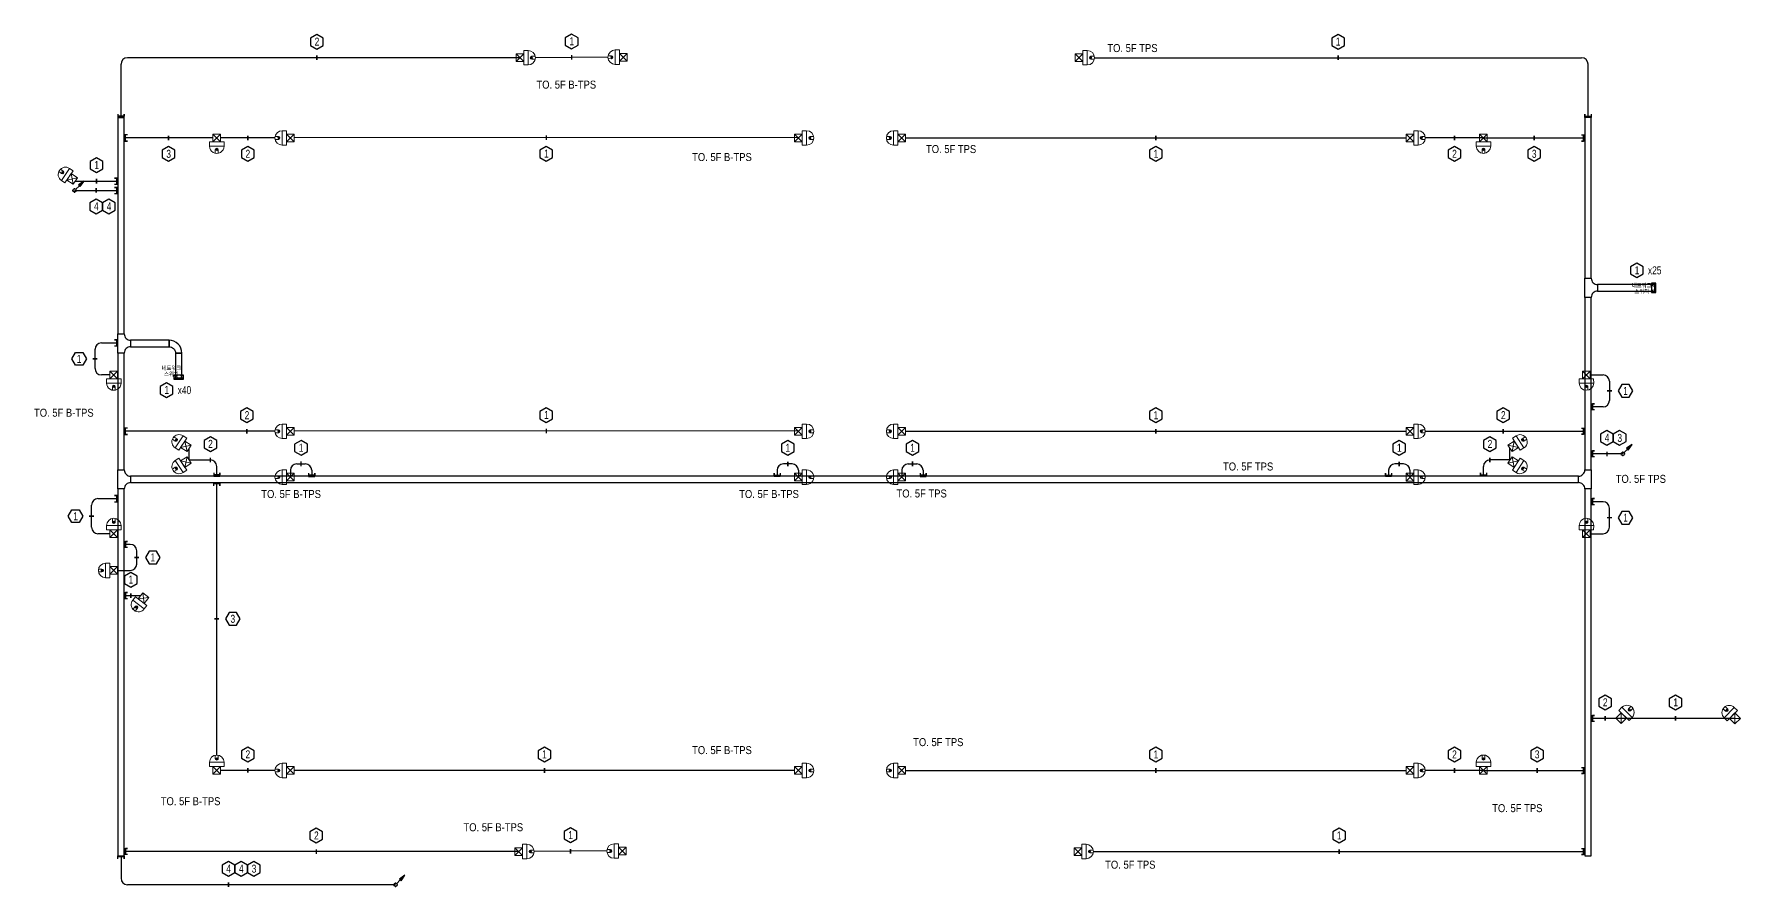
# Model space of a CAD drawing. Header units: millimetres. Extents: x 89860 to 502050, y -351975 to 882300.
# Drawn here: x 96523 to 176581, y 642379 to 682395 of the extents above; entities that cross this region are included whole.
import ezdxf
from ezdxf.enums import TextEntityAlignment as Align

# ---------------------------------------------------------------- set-up
doc = ezdxf.new("R2010")
doc.units = ezdxf.units.MM
doc.header["$LTSCALE"] = 150
doc.linetypes.add('D1', pattern=[3, 1, -1, 1])
doc.layers.get('0').update_dxf_attribs({"lineweight": 0})
doc.layers.add('-----16 CCTV', color=3, linetype='Continuous', lineweight=0)
for name, color, linetype in [('-----17 CCTV Cable', 4, 'Continuous'), ('-----20 General Symbol', 3, 'Continuous'), ('-----27 Communication Cable Tray', 2, 'Continuous'), ('-----29 Indicator', 1, 'Continuous'), ('-----30 Text', 2, 'Continuous')]:
    doc.layers.add(name, color=color, linetype=linetype)
doc.styles.add('ELEC', font='')
doc.styles.get('ELEC').set_extended_font_data('Dotum')

# ---------------------------------------------------------------- blocks, each defined once
blk = doc.blocks.new('O01')
blk.add_hatch(color=256).paths.add_polyline_path([(-149, -218), (-218, -149), (-368, -368)])
blk.add_line((-46, -46), (-184, -184))
blk.add_lwpolyline([(-368, -368), (-149, -218), (-218, -149), (-368, -368)])
blk.add_circle((0, 0), 65)
for p in [(-65, 0), (-65, 0), (0, 65), (0, 65), (65, 0), (65, 0), (0, -65), (0, -65)]:
    blk.add_point(p)
blk = doc.blocks.new('Dome Camera')
at = {"layer": '-----16 CCTV', "linetype": 'Continuous'}
for p, q in [((-180, 180), (180, -180)), ((180, 180), (-180, -180)), ((339, -180), (-339, -180)), ((-339, -180), (-339, -383)), ((-339, -383), (339, -383)), ((339, -383), (339, -180))]:
    blk.add_line(p, q, dxfattribs=at)
at = {"layer": '-----16 CCTV', "linetype": 'Continuous', "lineweight": 0}
for p, q in [((-339, -180), (339, -180)), ((-339, -383), (-339, -180)), ((-68, -553), (-68, -715)), ((68, -553), (68, -715)), ((339, -180), (339, -383))]:
    blk.add_line(p, q, dxfattribs=at)
at = {"layer": '-----16 CCTV', "linetype": 'Continuous'}
blk.add_lwpolyline([(180, 180), (-180, 180), (-180, -180), (180, -180)], close=True, dxfattribs=at)
blk.add_lwpolyline([(-68, -715), (-68, -553, -1), (68, -553), (68, -715)], format="xyb", dxfattribs=at)
at = {"layer": '-----16 CCTV', "linetype": 'Continuous', "lineweight": 0}
blk.add_circle((0, -553), 33.9, dxfattribs=at)
blk.add_circle((0, -553), 33.9, dxfattribs=at)
blk.add_arc((0, -383), 339, 180, 0, dxfattribs=at)
at = {"layer": '-----16 CCTV', "linetype": 'Continuous'}
blk.add_arc((0, -383), 339, 180, 0, dxfattribs=at)
blk = doc.blocks.new('O08')
blk.add_hatch(color=256).paths.add_polyline_path([(120, 51), (-120, 51), (-120, 0), (120, 0)])
blk.add_lwpolyline([(120, 127.5), (120, 0), (-120, 0), (-120, 127.5), (-120, 51), (120, 51)])

msp = doc.modelspace()

# ---------------------------------------------------------------- linework, layer by layer
at = {"layer": '-----16 CCTV', "color": 3, "const_width": 0.198, "elevation": 0}
msp.add_lwpolyline([(172504, 670881), (172504, 670079), (171181, 670079), (171181, 670881)], close=True, dxfattribs=at)
at = {"layer": '-----16 CCTV', "color": 3, "const_width": 0.198}
msp.add_lwpolyline([(103615, 667006), (103615, 666205), (102292, 666205), (102292, 667006)], close=True, dxfattribs=at)
at = {"layer": '-----17 CCTV Cable'}
for p, q in [((123406, 681315), (120006, 681291)), ((100594, 678485, 0), (100594, 680989, 0)), ((119284, 681289), (100894, 681289)), ((146206, 681289), (169028, 681289)), ((169328, 678485, 0), (169328, 680989)), ((104899, 677530), (100744, 677530, 0)), ((107804, 677530), (105259, 677530)), ((132331, 677530), (108706, 677547)), ((137356, 677529), (160801, 677529)), ((164429, 677530), (161704, 677530)), ((164429, 677530), (169178, 677530, 0)), ((98420, 675070), (100444, 675070, 0)), ((98454, 675505), (100444, 675505, 0)), ((99674, 667924), (100444, 667924, 0)), ((99374, 666724), (99374, 667624)), ((100074, 666424), (99674, 666424)), ((169433, 666424), (170033, 666424)), ((170333, 666124), (170333, 665224)), ((170033, 664924), (169478, 664924, 0)), ((107804, 663780), (100744, 663780, 0)), ((132332, 663780), (108706, 663797)), ((137356, 663780), (160802, 663781)), ((161704, 663781), (169178, 663781, 0)), ((103786, 662434), (103786, 662976)), ((165669, 662434), (165669, 662976)), ((103786, 662434), (104779, 662434, 0)), ((105079, 661676, 0), (105079, 662134)), ((108826, 662252), (109226, 662252)), ((132032, 662252), (131632, 662252)), ((137476, 662252), (137876, 662252)), ((160682, 662251), (160282, 662251)), ((164429, 661676, 0), (164429, 662134)), ((165669, 662434), (164729, 662434)), ((170954, 662720), (169478, 662720, 0)), ((105078, 648602), (105078, 661376, 0)), ((108526, 661952), (108526, 661630)), ((109526, 661952), (109526, 661668)), ((131332, 661952), (131332, 661668)), ((132332, 661952), (132332, 661630)), ((137176, 661952), (137176, 661630)), ((138176, 661952), (138176, 661668)), ((159982, 661951), (159982, 661667)), ((160982, 661951), (160982, 661629)), ((99510, 660622, 0), (100444, 660622, 0)), ((170033, 660480), (169478, 660480, 0)), ((99210, 659280, 0), (99210, 660322, 0)), ((170333, 659280), (170333, 660180)), ((100074, 658980), (99510, 658980)), ((169433, 658980), (170033, 658980)), ((101028, 658477, 0), (100744, 658477, 0)), ((101328, 657555, 0), (101328, 658177, 0)), ((100434, 657255), (101028, 657255, 0)), ((101501, 656072), (100744, 656072, 0)), ((176214, 650320), (169478, 650320, 0)), ((107804, 647881), (105259, 647881)), ((132151, 647880), (108706, 647881)), ((137356, 647881), (160801, 647880)), ((164429, 647880), (161704, 647880)), ((164429, 647880), (169178, 647880, 0)), ((100594, 643886, 0), (100594, 642827)), ((119231, 644080), (100744, 644080, 0)), ((123354, 644106), (119954, 644080)), ((146154, 644080), (169178, 644080, 0)), ((113454, 642527), (100894, 642527))]:
    msp.add_line(p, q, dxfattribs=at)
for centre, start, end in [((100894, 680989, 0), 90, 180), ((169028, 680989, 0), 0, 90), ((99674, 667624, 0), 90, 180), ((99674, 666724), 180, 270), ((170033, 666124), 0, 90), ((170033, 665224, 0), 270, 0), ((104779, 662134, 0), 0, 90), ((108826, 661952), 90, 180), ((109226, 661952), 0, 90), ((131632, 661952), 90, 180), ((132032, 661952), 0, 90), ((137476, 661952), 90, 180), ((137876, 661952), 0, 90), ((160282, 661951), 90, 180), ((160682, 661951), 0, 90), ((164729, 662134, 0), 90, 180), ((99510, 660322, 0), 90, 180), ((170033, 660180, 0), 0, 90), ((99510, 659280, 0), 180, 270), ((170033, 659280), 270, 0), ((101028, 658177, 0), 0, 90), ((101028, 657555, 0), 270, 0), ((100894, 642827, 0), 180, 270)]:
    msp.add_arc(centre, 300, start, end, dxfattribs=at)
at = {"layer": '-----27 Communication Cable Tray', "elevation": 0}
for points in [[(100444, 678485), (100444, 668346), (100744, 668346), (100744, 678485)], [(169178, 678485), (169178, 670955), (169478, 670955), (169478, 678485)], [(172504, 670655), (169778, 670655), (169778, 670355), (172504, 670355)], [(169478, 661976), (169478, 670055), (169178, 670055), (169178, 661976)], [(102844, 668046), (101044, 668046), (101044, 667746), (102844, 667746)], [(100444, 667446), (100444, 661976), (100744, 661976), (100744, 667446)], [(103144, 667446), (103144, 666217), (103444, 666217), (103444, 667446)], [(101044, 661376), (168878, 661376), (168878, 661676), (101044, 661676)], [(100444, 661076), (100444, 643886), (100744, 643886), (100744, 661076)], [(169478, 643886), (169478, 661076), (169178, 661076), (169178, 643886)]]:
    msp.add_lwpolyline(points, close=True, dxfattribs=at)
for points in [[(169478, 670055), (169178, 670055), (169178, 670055), (169178, 670955), (169478, 670955, 0.414214), (169778, 670655), (169778, 670355), (169778, 670355, 0.414214)], [(100744, 667446), (100444, 667446), (100444, 667446), (100444, 668346), (100744, 668346, 0.414214), (101044, 668046), (101044, 667746), (101044, 667746, 0.414214)], [(102844, 667746), (102844, 667746, -0.414214), (103144, 667446), (103144, 667446), (103444, 667446, 0.414214), (102844, 668046)], [(100744, 661076), (100444, 661076), (100444, 661076), (100444, 661976), (100744, 661976, 0.414214), (101044, 661676), (101044, 661376), (101044, 661376, 0.414214)], [(169178, 661976), (169478, 661976), (169478, 661976), (169478, 661076), (169178, 661076, 0.414214), (168878, 661376), (168878, 661676), (168878, 661676, 0.414214)]]:
    msp.add_lwpolyline(points, format="xyb", close=True, dxfattribs=at)
at = {"layer": '-----27 Communication Cable Tray', "color": 1}
msp.add_lwpolyline([(172304, 670280), (172504, 670280), (172504, 670730), (172304, 670730), (172304, 670280)], dxfattribs=at)
at = {"layer": '-----27 Communication Cable Tray', "color": 1, "linetype": 'D1'}
for points in [[(172304, 670280), (172504, 670730)], [(172304, 670730), (172504, 670280)]]:
    msp.add_lwpolyline(points, dxfattribs=at)
at = {"layer": '-----27 Communication Cable Tray'}
for points in [[(172354, 670405), (172354, 670355), (172454, 670355), (172454, 670655), (172354, 670655), (172354, 670605)], [(172454, 670330), (172504, 670330), (172504, 670680), (172454, 670680), (172454, 670330)]]:
    msp.add_lwpolyline(points, dxfattribs=at)
at = {"layer": '-----27 Communication Cable Tray', "color": 1, "elevation": 0}
msp.add_lwpolyline([(103069, 666417), (103069, 666217), (103519, 666217), (103519, 666417), (103069, 666417)], dxfattribs=at)
at = {"layer": '-----27 Communication Cable Tray', "color": 1, "linetype": 'D1', "elevation": 0}
for points in [[(103069, 666417), (103519, 666217)], [(103519, 666417), (103069, 666217)]]:
    msp.add_lwpolyline(points, dxfattribs=at)
at = {"layer": '-----27 Communication Cable Tray', "elevation": 0}
for points in [[(103119, 666267), (103119, 666217), (103469, 666217), (103469, 666267), (103119, 666267)], [(103194, 666367), (103144, 666367), (103144, 666267), (103444, 666267), (103444, 666367), (103394, 666367)]]:
    msp.add_lwpolyline(points, dxfattribs=at)
at = {"layer": '-----29 Indicator'}
for points in [[(109472, 682209), (109472, 681866), (109769, 681694), (110067, 681866), (110067, 682209), (109769, 682381), (109472, 682209)], [(121409, 682224), (121409, 681880), (121706, 681708), (122004, 681880), (122004, 682224), (121706, 682395), (121409, 682224)], [(157319, 682210), (157319, 681866), (157617, 681694), (157914, 681866), (157914, 682210), (157617, 682381), (157319, 682210)], [(106829, 676609), (106829, 676953), (106531, 677125), (106234, 676953), (106234, 676609), (106531, 676438), (106829, 676609), (106829, 676609)], [(120816, 676618), (120816, 676961), (120519, 677133), (120221, 676961), (120221, 676618), (120519, 676446), (120816, 676618)], [(149376, 676609), (149376, 676952), (149079, 677124), (148781, 676952), (148781, 676609), (149079, 676437), (149376, 676609)], [(163364, 676610), (163364, 676953), (163066, 677125), (162769, 676953), (162769, 676610), (163066, 676438), (163364, 676610)], [(171916, 671153), (171916, 671496), (171619, 671668), (171321, 671496), (171321, 671153), (171619, 670981), (171916, 671153)], [(103027, 665538), (103027, 665882), (102730, 666053), (102433, 665882), (102433, 665538), (102730, 665367), (103027, 665538)], [(171254, 665971), (170910, 665971), (170738, 665674), (170910, 665377), (171254, 665377), (171425, 665674), (171254, 665971)], [(106193, 664701), (106193, 664357), (106490, 664186), (106787, 664357), (106787, 664701), (106490, 664873), (106193, 664701)], [(120221, 664709), (120221, 664366), (120519, 664194), (120816, 664366), (120816, 664709), (120519, 664881), (120221, 664709)], [(148781, 664701), (148781, 664357), (149079, 664186), (149376, 664357), (149376, 664701), (149079, 664873), (148781, 664701)], [(108728, 663173), (108728, 662830), (109026, 662658), (109323, 662830), (109323, 663173), (109026, 663345), (108728, 663173)], [(131534, 663173), (131534, 662829), (131832, 662657), (132129, 662829), (132129, 663173), (131832, 663344), (131534, 663173)], [(137378, 663173), (137378, 662830), (137676, 662658), (137973, 662830), (137973, 663173), (137676, 663345), (137378, 663173)], [(160184, 663172), (160184, 662829), (160482, 662657), (160779, 662829), (160779, 663172), (160482, 663344), (160184, 663172)], [(171254, 660027), (170910, 660027), (170738, 659730), (170910, 659432), (171254, 659432), (171425, 659730), (171254, 660027)], [(106234, 648801), (106234, 648458), (106531, 648286), (106829, 648458), (106829, 648801), (106531, 648973), (106234, 648801)], [(120131, 648801), (120131, 648458), (120429, 648286), (120726, 648458), (120726, 648801), (120429, 648973), (120131, 648801)], [(148781, 648801), (148781, 648457), (149079, 648286), (149376, 648457), (149376, 648801), (149079, 648972), (148781, 648801)], [(162769, 648800), (162769, 648457), (163066, 648285), (163364, 648457), (163364, 648800), (163066, 648972), (162769, 648800)], [(121356, 645013), (121356, 644670), (121654, 644498), (121951, 644670), (121951, 645013), (121654, 645185), (121356, 645013)]]:
    msp.add_lwpolyline(points, close=True, dxfattribs=at)
for points in [[(109769, 681177, 74.1, 74.1, 0), (109769, 681400, 0, 0, 0), (109769, 681694, 0, 0, 0)], [(121706, 681192, 74.1, 74.1, 0), (121706, 681414, 0, 0, 0), (121706, 681708, 0, 0, 0)], [(157617, 681178, 74.1, 74.1, 0), (157617, 681400, 0, 0, 0), (157617, 681694, 0, 0, 0)], [(106531, 677641, 74.1, 74.1, 0), (106531, 677419, 0, 0, 0), (106531, 677125, 0, 0, 0)], [(120519, 677650, 74.1, 74.1, 0), (120519, 677427, 0, 0, 0), (120519, 677133, 0, 0, 0)], [(149079, 677641, 74.1, 74.1, 0), (149079, 677418, 0, 0, 0), (149079, 677124, 0, 0, 0)], [(163066, 677641, 74.1, 74.1, 0), (163066, 677419, 0, 0, 0), (163066, 677125, 0, 0, 0)], [(170222, 665674, 74.1, 74.1, 0), (170444, 665674, 0, 0, 0), (170738, 665674, 0, 0, 0)], [(106490, 663669, 74.1, 74.1, 0), (106490, 663891, 0, 0, 0), (106490, 664186, 0, 0, 0)], [(120519, 663677, 74.1, 74.1, 0), (120519, 663900, 0, 0, 0), (120519, 664194, 0, 0, 0)], [(149079, 663669, 74.1, 74.1, 0), (149079, 663891, 0, 0, 0), (149079, 664186, 0, 0, 0)], [(109026, 662141, 74.1, 74.1, 0), (109026, 662364, 0, 0, 0), (109026, 662658, 0, 0, 0)], [(131832, 662141, 74.1, 74.1, 0), (131832, 662363, 0, 0, 0), (131832, 662657, 0, 0, 0)], [(137676, 662141, 74.1, 74.1, 0), (137676, 662364, 0, 0, 0), (137676, 662658, 0, 0, 0)], [(160482, 662140, 74.1, 74.1, 0), (160482, 662363, 0, 0, 0), (160482, 662657, 0, 0, 0)], [(170222, 659730, 74.1, 74.1, 0), (170444, 659730, 0, 0, 0), (170738, 659730, 0, 0, 0)], [(106531, 647770, 74.1, 74.1, 0), (106531, 647992, 0, 0, 0), (106531, 648286, 0, 0, 0)], [(120429, 647769, 74.1, 74.1, 0), (120429, 647992, 0, 0, 0), (120429, 648286, 0, 0, 0)], [(149079, 647769, 74.1, 74.1, 0), (149079, 647991, 0, 0, 0), (149079, 648286, 0, 0, 0)], [(163066, 647769, 74.1, 74.1, 0), (163066, 647991, 0, 0, 0), (163066, 648285, 0, 0, 0)], [(121654, 643982, 74.1, 74.1, 0), (121654, 644204, 0, 0, 0), (121654, 644498, 0, 0, 0)]]:
    msp.add_lwpolyline(points, format="xyseb", dxfattribs=at)
at = {"layer": '-----29 Indicator', "elevation": 0}
for points in [[(102821, 677641, 74.1, 74.1, 0), (102821, 677419, 0, 0, 0), (102821, 677125, 0, 0, 0)], [(166803, 677641, 74.1, 74.1, 0), (166803, 677419, 0, 0, 0), (166803, 677125, 0, 0, 0)], [(99449, 675394, 74.1, 74.1, 0), (99449, 675616, 0, 0, 0), (99449, 675910, 0, 0, 0)], [(99432, 675181, 74.1, 74.1, 0), (99432, 674959, 0, 0, 0), (99432, 674665, 0, 0, 0)], [(99485, 667174, 74.1, 74.1, 0), (99263, 667174, 0, 0, 0), (98969, 667174, 0, 0, 0)], [(165354, 663670, 74.1, 74.1, 0), (165354, 663892, 0, 0, 0), (165354, 664186, 0, 0, 0)], [(170216, 662609, 74.1, 74.1, 0), (170216, 662831, 0, 0, 0), (170216, 663125, 0, 0, 0)], [(104779, 662323, 74.1, 74.1, 0), (104779, 662545, 0, 0, 0), (104779, 662840, 0, 0, 0)], [(164729, 662323, 74.1, 74.1, 0), (164729, 662545, 0, 0, 0), (164729, 662840, 0, 0, 0)], [(99321, 659801, 74.1, 74.1, 0), (99099, 659801, 0, 0, 0), (98805, 659801, 0, 0, 0)], [(101217, 657866, 74.1, 74.1, 0), (101439, 657866, 0, 0, 0), (101733, 657866, 0, 0, 0)], [(101050, 655961, 74.1, 74.1, 0), (101050, 656184, 0, 0, 0), (101050, 656478, 0, 0, 0)], [(104967, 654989, 74.1, 74.1, 0), (105189, 654989, 0, 0, 0), (105483, 654989, 0, 0, 0)], [(170130, 650209, 74.1, 74.1, 0), (170130, 650431, 0, 0, 0), (170130, 650725, 0, 0, 0)], [(173430, 650209, 74.1, 74.1, 0), (173430, 650431, 0, 0, 0), (173430, 650725, 0, 0, 0)], [(166940, 647769, 74.1, 74.1, 0), (166940, 647991, 0, 0, 0), (166940, 648285, 0, 0, 0)], [(109742, 643968, 74.1, 74.1, 0), (109742, 644191, 0, 0, 0), (109742, 644485, 0, 0, 0)], [(157666, 643969, 74.1, 74.1, 0), (157666, 644191, 0, 0, 0), (157666, 644485, 0, 0, 0)], [(105630, 642416, 74.1, 74.1, 0), (105630, 642638, 0, 0, 0), (105630, 642932, 0, 0, 0)]]:
    msp.add_lwpolyline(points, format="xyseb", dxfattribs=at)
for points in [[(99151, 676426), (99151, 676082), (99449, 675910), (99746, 676082), (99746, 676426), (99449, 676597), (99151, 676426)], [(103119, 676610), (103119, 676953), (102821, 677125), (102524, 676953), (102524, 676610), (102821, 676438), (103119, 676610), (103119, 676610)], [(167101, 676609), (167101, 676953), (166803, 677125), (166506, 676953), (166506, 676609), (166803, 676438), (167101, 676609)], [(99729, 674149), (99729, 674493), (99432, 674665), (99135, 674493), (99135, 674149), (99432, 673978), (99729, 674149), (99729, 674149)], [(100324, 674149), (100324, 674493), (100027, 674665), (99729, 674493), (99729, 674149), (100027, 673978), (100324, 674149)], [(98453, 667471), (98797, 667471), (98969, 667174), (98797, 666877), (98453, 666877), (98282, 667174), (98453, 667471)], [(165056, 664701), (165056, 664358), (165354, 664186), (165651, 664358), (165651, 664701), (165354, 664873), (165056, 664701)], [(169918, 663641), (169918, 663297), (170216, 663125), (170513, 663297), (170513, 663641), (170216, 663812), (169918, 663641)], [(171108, 663297), (171108, 663641), (170810, 663812), (170513, 663641), (170513, 663297), (170810, 663125), (171108, 663297)], [(104481, 663355), (104481, 663011), (104779, 662840), (105076, 663011), (105076, 663355), (104779, 663527), (104481, 663355)], [(164431, 663355), (164431, 663011), (164729, 662840), (165026, 663011), (165026, 663355), (164729, 663527), (164431, 663355)], [(98290, 660098), (98633, 660098), (98805, 659801), (98633, 659503), (98290, 659503), (98118, 659801), (98290, 660098)], [(102249, 658163), (101905, 658163), (101733, 657866), (101905, 657568), (102249, 657568), (102420, 657866), (102249, 658163)], [(100753, 656993), (100753, 656649), (101050, 656478), (101347, 656649), (101347, 656993), (101050, 657165), (100753, 656993)], [(105999, 655286), (105655, 655286), (105483, 654989), (105655, 654692), (105999, 654692), (106170, 654989), (105999, 655286)], [(169833, 651241), (169833, 650897), (170130, 650725), (170427, 650897), (170427, 651241), (170130, 651412), (169833, 651241)], [(173133, 651241), (173133, 650897), (173430, 650725), (173727, 650897), (173727, 651241), (173430, 651412), (173133, 651241)], [(166643, 648801), (166643, 648457), (166940, 648285), (167237, 648457), (167237, 648801), (166940, 648972), (166643, 648801)], [(109445, 645000), (109445, 644657), (109742, 644485), (110040, 644657), (110040, 645000), (109742, 645172), (109445, 645000)], [(157368, 645001), (157368, 644657), (157666, 644485), (157963, 644657), (157963, 645001), (157666, 645172), (157368, 645001)], [(105333, 643448), (105333, 643104), (105630, 642932), (105927, 643104), (105927, 643448), (105630, 643619), (105333, 643448)], [(106522, 643104), (106522, 643448), (106225, 643619), (105927, 643448), (105927, 643104), (106225, 642932), (106522, 643104)], [(107117, 643104), (107117, 643448), (106820, 643619), (106522, 643448), (106522, 643104), (106820, 642932), (107117, 643104)]]:
    msp.add_lwpolyline(points, close=True, dxfattribs=at)

# ---------------------------------------------------------------- block references
at = {"layer": '-----16 CCTV', "xscale": -1}
for p, rotation in [((119284, 681289), 90.0404919361149), ((145484, 681289), 90), ((132331, 677530), 90.0404919361149), ((160981, 677531), 90), ((164429, 677530), 0.04049193611482594), ((169253, 666424), 0.04049193611482594), ((132332, 663780), 90.0404919361149), ((160982, 663781), 90), ((165820, 663074), 123.0581656365642), ((103635, 662336), 303.0581656365643), ((108526, 661630), 270.0404919361149), ((137176, 661630), 270.0404919361149), ((100254, 658980), 180.0404919361149), ((101644, 655962), 322.3833589308917), ((176214, 650320), 225.0404919361149), ((105079, 647880), 180.0404919361149), ((108526, 647881), 270.0404919361149), ((137176, 647881), 270.0404919361149), ((119231, 644080), 90.0404919361149), ((145431, 644080), 90)]:
    msp.add_blockref('Dome Camera', p, dxfattribs=dict(at, rotation=rotation))
at = {"layer": '-----16 CCTV'}
for p, rotation in [((124128, 681314), 269.9595080638851), ((105079, 677530), 359.9595080638851), ((108526, 677530), 269.9595080638851), ((137176, 677530), 269.9595080638851), ((98305, 675606), 235.8450351181425), ((100254, 666424), 359.9595080638851), ((103635, 663074), 236.9418343634357), ((108526, 663780), 269.9595080638851), ((137176, 663780), 269.9595080638851), ((165820, 662336), 56.94183436343575), ((132332, 661630), 89.95950806388511), ((160982, 661629), 90.00000000000001), ((169253, 658980), 179.9595080638851), ((100254, 657255), 269.9595080638851), ((170881, 650332), 134.9595080638851), ((164429, 647880), 179.9595080638852), ((132331, 647880), 89.95950806388511), ((160981, 647880), 90.00000000000001), ((124076, 644105), 269.9595080638851)]:
    msp.add_blockref('Dome Camera', p, dxfattribs=dict(at, rotation=rotation))
at = {"layer": '-----17 CCTV Cable', "yscale": 1.199999999953434, "zscale": 1.199999999953434}
for p, xscale in [((100594, 678485, 0), -1.199999999953434), ((169328, 678485, 0), 1.199999999953434), ((105079, 661676, 0), -1.199999999953434), ((109526, 661668), -1.199999999953434), ((131332, 661668), 1.199999999953434), ((138176, 661668), -1.199999999953434), ((159982, 661667), 1.199999999953434), ((164429, 661676, 0), 1.199999999953434)]:
    msp.add_blockref('O08', p, dxfattribs=dict(at, xscale=xscale))
for p, xscale, rotation in [((100744, 677530, 0), -1.199999999953434, 270), ((169178, 677530, 0), 1.199999999953434, 89.99999999999999), ((100444, 675505, 0), -1.199999999953434, 90), ((100444, 675070, 0), -1.199999999953434, 90), ((100444, 667924, 0), -1.199999999953434, 90), ((169478, 664924, 0), 1.199999999953434, 270), ((100744, 663780, 0), -1.199999999953434, 270), ((169178, 663781, 0), 1.199999999953434, 89.99999999999999), ((169478, 662720, 0), 1.199999999953434, 270), ((105078, 661376, 0), 1.199999999953434, 180), ((100444, 660622, 0), -1.199999999953434, 90), ((169478, 660480, 0), 1.199999999953434, 270), ((100744, 658477, 0), 1.199999999953434, 270), ((100744, 656072, 0), 1.199999999953434, 270), ((169478, 650320, 0), 1.199999999953434, 270), ((169178, 647880, 0), 1.199999999953434, 89.99999999999999), ((100594, 643886, 0), 1.199999999953434, 180), ((100744, 644080, 0), 1.199999999953434, 270), ((169178, 644080, 0), 1.199999999953434, 89.99999999999999)]:
    msp.add_blockref('O08', p, dxfattribs=dict(at, xscale=xscale, rotation=rotation))
at = {"layer": '-----20 General Symbol', "xscale": 1.199999999953434, "yscale": 1.199999999953434, "zscale": 1.199999999953434, "rotation": 180}
for p in [(98420, 675070), (170954, 662720), (113454, 642527)]:
    msp.add_blockref('O01', p, dxfattribs=at)

# ---------------------------------------------------------------- texts
at = {"layer": '-----16 CCTV', "color": 3, "style": 'ELEC', "width": 0.9}
for s, p in [('네트워크', (171842, 670620)), ('스위치', (171842, 670340)), ('네트워크', (102954, 666746)), ('스위치', (102954, 666466))]:
    msp.add_text(s, height=197.6, dxfattribs=at).set_placement(p, align=Align.MIDDLE_CENTER)
at = {"layer": '-----30 Text', "transparency": 33554687, "style": 'ELEC', "width": 0.8}
for s, p in [('2', (109773, 682043)), ('1', (121710, 682058)), ('1', (157621, 682044)), ('3', (102825, 676787, 0)), ('2', (106535, 676787)), ('1', (120523, 676796)), ('1', (149083, 676787)), ('2', (163070, 676787)), ('3', (166807, 676787, 0)), ('1', (99453, 676260, 0)), ('4', (99436, 674327, 0)), ('4', (100031, 674321, 0)), ('1', (171623, 671330)), ('x25', (172453, 671324)), ('1', (98629, 667174)), ('1', (102734, 665716)), ('x40', (103564, 665710)), ('1', (171086, 665674)), ('2', (106494, 664535)), ('1', (120523, 664544)), ('1', (149083, 664535)), ('2', (165358, 664536, 0)), ('2', (104783, 663189, 0)), ('1', (109030, 663007)), ('1', (131836, 663007)), ('1', (137680, 663007)), ('1', (160486, 663006)), ('2', (164733, 663189)), ('4', (170220, 663475, 0)), ('3', (170814, 663469, 0)), ('1', (98465, 659801, 0)), ('1', (171086, 659730)), ('1', (102081, 657866, 0)), ('1', (101054, 656827, 0)), ('3', (105831, 654989, 0)), ('2', (170134, 651075, 0)), ('1', (173434, 651075)), ('2', (106535, 648636)), ('1', (120433, 648635)), ('1', (149083, 648635)), ('2', (163070, 648635)), ('3', (166944, 648635, 0)), ('2', (109746, 644834)), ('1', (121658, 644848)), ('1', (157670, 644835, 0)), ('4', (105634, 643282)), ('4', (106229, 643276)), ('3', (106824, 643276))]:
    msp.add_text(s, height=375, dxfattribs=at).set_placement(p, align=Align.MIDDLE_CENTER)
at = {"layer": '-----30 Text', "style": 'ELEC', "width": 0.9}
for s, p in [('TO. 5F TPS', (147982, 681743)), ('TO. 5F B-TPS', (121455, 680030, 0)), ('TO. 5F B-TPS', (128749, 676635, 0)), ('TO. 5F TPS', (139485, 677009)), ('TO. 5F B-TPS', (97912, 664650, 0)), ('TO. 5F TPS', (153402, 662130, 0)), ('TO. 5F TPS', (171802, 661550, 0)), ('TO. 5F B-TPS', (108562, 660840, 0)), ('TO. 5F B-TPS', (130955, 660840, 0)), ('TO. 5F TPS', (138105, 660865, 0)), ('TO. 5F TPS', (138885, 649209)), ('TO. 5F B-TPS', (128749, 648835, 0)), ('TO. 5F B-TPS', (103852, 646440, 0)), ('TO. 5F TPS', (166015, 646115, 0)), ('TO. 5F B-TPS', (118035, 645220, 0)), ('TO. 5F TPS', (147882, 643464))]:
    msp.add_text(s, height=375, dxfattribs=at).set_placement(p, align=Align.MIDDLE)

doc.saveas('drawing.dxf')
